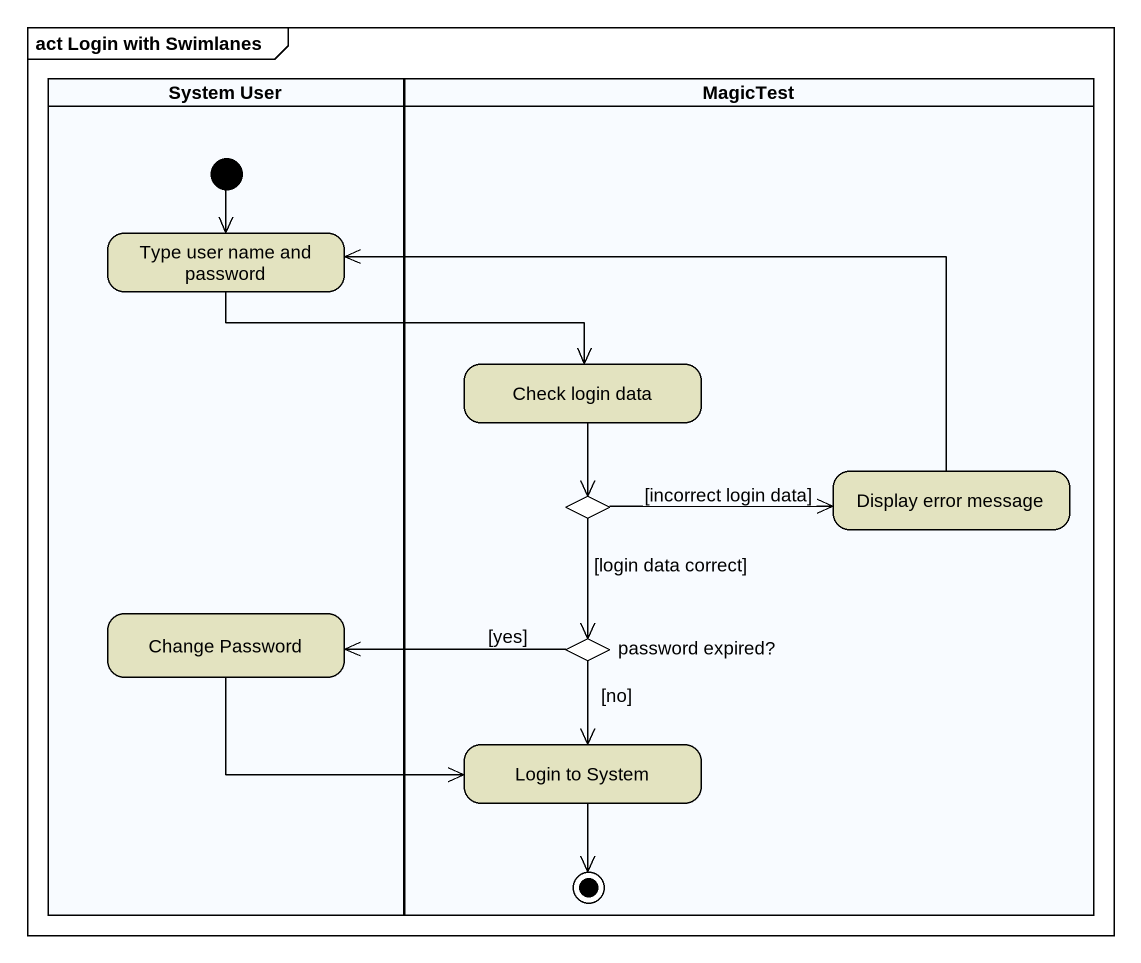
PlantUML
@startuml
mainframe act Login with Swimlanes
hide empty description
state "System User" as System_User <<partition>> {
  state "Type user name and password" as Type_user_name_and_password #E3E3C0
  state "Change Password" as Change_Password #E3E3C0
  [*] --> Type_user_name_and_password
}
state MagicTest <<partition>> {
  state "Check login data" as Check_login_data #E3E3C0
  state choice1 <<choice>> #FFFFFF
  state "Display error message" as Display_error_message #E3E3C0
  state "password expired?" as password_expired <<choice>> #FFFFFF
  state "Login to System" as Login_to_System #E3E3C0
  Login_to_System --> [*]
}
Type_user_name_and_password -right-> Check_login_data
Check_login_data --> choice1
choice1 -right-> Display_error_message : [incorrect login data]
choice1 --> password_expired : [login data correct]
Display_error_message -left-> Type_user_name_and_password
Change_Password -right-> Login_to_System
password_expired -left-> Change_Password : [yes]
password_expired --> Login_to_System : [no]
@enduml
